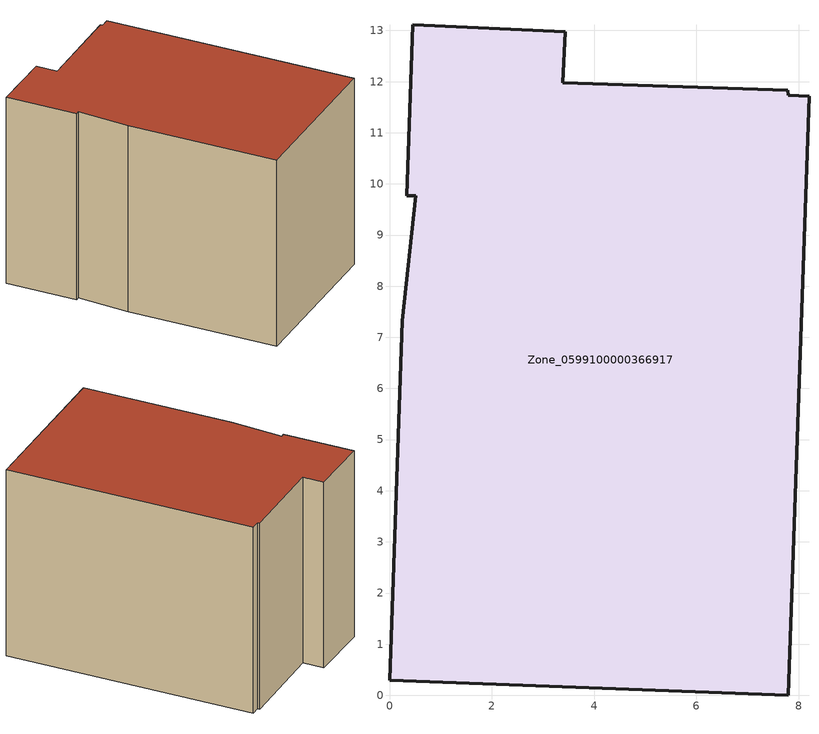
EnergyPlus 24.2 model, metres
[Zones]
Zone_0599100000366917
 floor ground (C_G): 7.8,11.73 8.2,11.71 7.79,0 0,0.29 0.25,7.33 0.52,9.77 0.34,9.77 0.46,13.11 3.44,12.98 3.39,11.98 7.78,11.83 z0
 wall outside (C_F): 0.25,7.33 0,0.29 7.79,0 8.2,11.71 7.8,11.73 7.78,11.83 3.39,11.98 3.44,12.98 0.46,13.11 0.34,9.77 0.52,9.77 0.25,7.33 z0:9.2
 roof outside (C_R): 8.2,11.71 7.8,11.73 7.78,11.83 3.39,11.98 3.44,12.98 0.46,13.11 0.34,9.77 0.52,9.77 0.25,7.33 0,0.29 7.79,0 z9.2
[BUILDING]
Pand.0599100000366917: North Axis=0; Terrain=City; Loads Convergence Tolerance Value=0.04; Temperature Convergence Tolerance Value=0.4; Solar Distribution=FullExterior; Maximum Number of Warmup Days=25; Minimum Number of Warmup Days=1
[Site:Location]
Rotterdam.The.Hague.AP_ZH_NLD Design_Conditions: Latitude=51.96; Longitude=4.45; Time Zone=1; Elevation=-4.5
[SITE:GROUNDTEMPERATURE:BUILDINGSURFACE]
18, 18, 18, 18, 18, 18, 18, 18, 18, 18, 18, 18
[MATERIAL] Thermal Absorptance=0.9; Solar Absorptance=0.7; Visible Absorptance=0.7
Name | Roughness | Thickness | Conductivity | Density | Specific Heat
G.TC.1992-2005 | MediumSmooth | 0.15 | 0.06 | 540 | 1210
F.TC.1992-2005 | Rough | 0.3 | 0.12 | 1920 | 840
R.TC.1992-2005 | MediumRough | 0.2 | 0.08 | 1500 | 1000
[CONSTRUCTION]
C_G: G.TC.1992-2005
C_F: F.TC.1992-2005
C_R: R.TC.1992-2005
[ZONE]
Zone_0599100000366917: Type=1; Multiplier=1; Ceiling Height=Autocalculate; Volume=Autocalculate; Floor Area=autocalculate; Part of Total Floor Area=Yes
[ZONEINFILTRATION:DESIGNFLOWRATE]
Infil_Zone_0599100000366917: Zone or ZoneList or Space or SpaceList=Zone_0599100000366917; Schedule=AlwaysOn; Design Flow Rate Calculation Method=Flow/Area; Flow Rate per Floor Area=0.0015; Constant Term Coefficient=1; Temperature Term Coefficient=0; Velocity Term Coefficient=0; Velocity Squared Term Coefficient=0
[HVACTEMPLATE:ZONE:IDEALLOADSAIRSYSTEM]
Zone_0599100000366917: Maximum Heating Supply Air Temperature=50; Minimum Cooling Supply Air Temperature=13; Maximum Heating Supply Air Humidity Ratio=0.0156; Minimum Cooling Supply Air Humidity Ratio=0.0077; Heating Limit=NoLimit; Cooling Limit=NoLimit; Dehumidification Control Type=ConstantSensibleHeatRatio; Cooling Sensible Heat Ratio=0.7; Dehumidification Setpoint=60; Humidification Control Type=None; Humidification Setpoint=30; Outdoor Air Method=None; Outdoor Air Flow Rate per Person=0.00944; Outdoor Air Flow Rate per Zone Floor Area=0; Outdoor Air Flow Rate per Zone=0; Demand Controlled Ventilation Type=None; Outdoor Air Economizer Type=NoEconomizer; Heat Recovery Type=None; Sensible Heat Recovery Effectiveness=0.7; Latent Heat Recovery Effectiveness=0.65
[ZONECONTROL:THERMOSTAT]
ThermostatControl_Zone_0599100000366917: Zone or ZoneList=Zone_0599100000366917; Control Type Schedule=DualSetpointControlType; Control 1=Thermostat_Zone_0599100000366917; Temperature Difference Between Cutout And Setpoint=0
[THERMOSTATSETPOINT:DUALSETPOINT]
Thermostat_Zone_0599100000366917: Heating Setpoint Temperature Schedule=HeatingSetpoint_Zone_0599100000366917; Cooling Setpoint Temperature Schedule=CoolingSetpoint_Zone_0599100000366917
[SCHEDULE:COMPACT]
HeatingSetpoint_Zone_0599100000366917: Through: 12/31, For: AllDays, Until: 24:00, 21
CoolingSetpoint_Zone_0599100000366917: Through: 12/31, For: AllDays, Until: 24:00, 24
DualSetpointControlType: Through: 12/31, For: AllDays, Until: 24:00, 4
AlwaysOn: Through: 12/31, For: AllDays, Until: 24:00, 1
